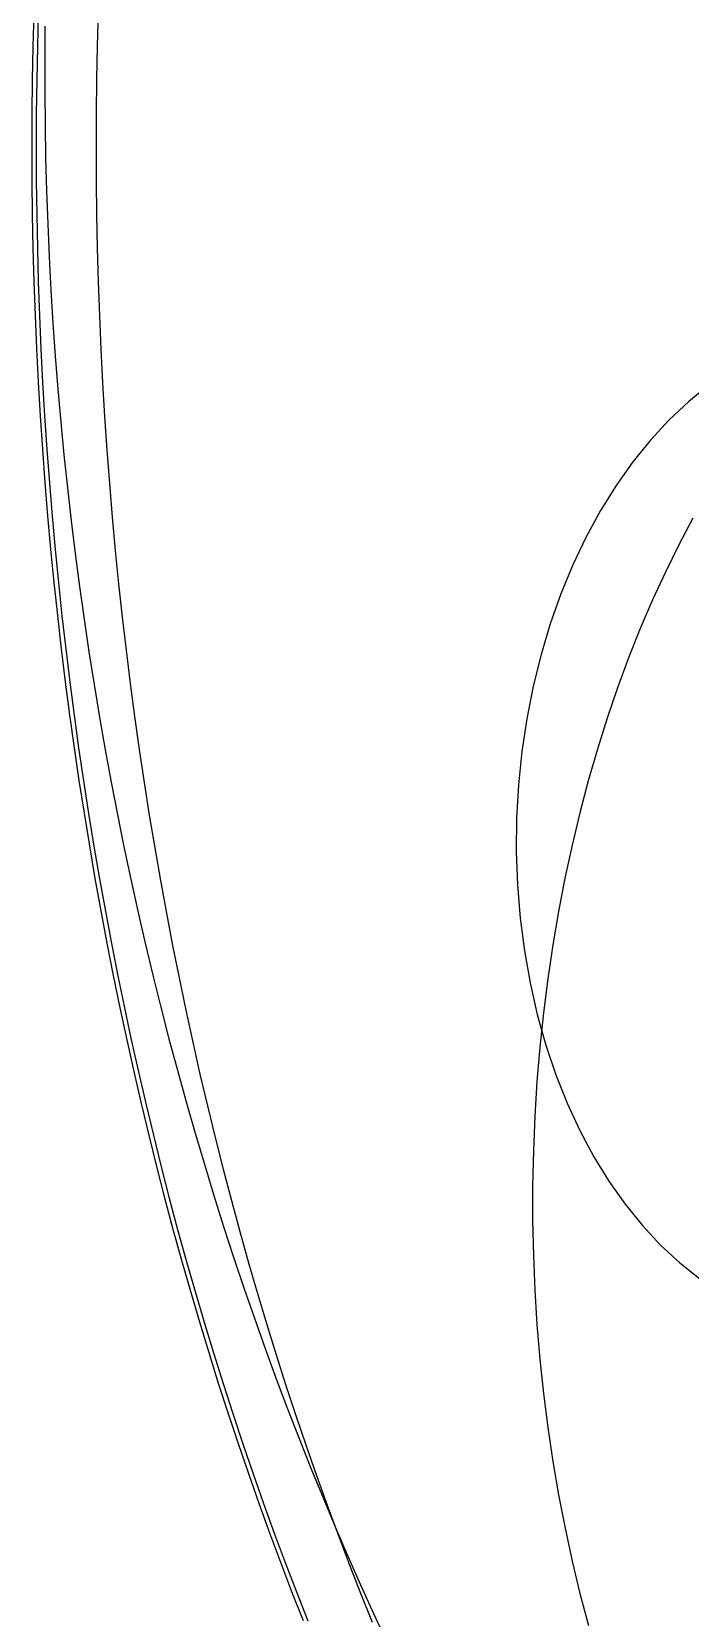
# Model space of a CAD drawing. Extents: x -1 to 217, y -22 to 302.
# Drawn here: x -1.3 to 35.5, y 57.4 to 146.1 of the extents above; entities that cross this region are included whole.
import ezdxf

# ---------------------------------------------------------------- set-up
doc = ezdxf.new("R2010")
doc.units = 0

msp = doc.modelspace()

# ---------------------------------------------------------------- linework, layer by layer
at = {"layer": 'ELLIPSES'}
for p, q in [((-1.206, 147.147), (-1.257, 145.271)), ((-0.957, 147.147), (-1.008, 145.27)), ((-0.584, 146.413), (-0.599, 144.574)), ((2.391, 147.193), (2.339, 145.309)), ((-1.257, 145.271), (-1.294, 143.394)), ((-1.008, 145.27), (-1.045, 143.393)), ((-0.599, 144.574), (-0.598, 142.734)), ((2.339, 145.309), (2.301, 143.425)), ((-1.294, 143.394), (-1.316, 141.516)), ((-1.045, 143.393), (-1.067, 141.515)), ((2.301, 143.425), (2.279, 141.54)), ((-0.598, 142.734), (-0.58, 140.891)), ((-1.316, 141.516), (-1.323, 139.638)), ((-1.067, 141.515), (-1.074, 139.636)), ((2.279, 141.54), (2.271, 139.655)), ((-0.58, 140.891), (-0.547, 139.048)), ((-1.323, 139.638), (-1.316, 137.761)), ((-1.074, 139.636), (-1.067, 137.758)), ((2.271, 139.655), (2.278, 137.77)), ((-0.547, 139.048), (-0.497, 137.204)), ((-1.316, 137.761), (-1.294, 135.883)), ((-1.067, 137.758), (-1.045, 135.88)), ((2.278, 137.77), (2.301, 135.885)), ((-0.497, 137.204), (-0.432, 135.359)), ((-1.294, 135.883), (-1.257, 134.006)), ((-1.045, 135.88), (-1.008, 134.002)), ((2.301, 135.885), (2.338, 134.001)), ((-0.432, 135.359), (-0.35, 133.513)), ((-1.257, 134.006), (-1.206, 132.13)), ((-1.008, 134.002), (-0.957, 132.125)), ((2.338, 134.001), (2.39, 132.118)), ((-0.35, 133.513), (-0.253, 131.667)), ((-1.206, 132.13), (-1.14, 130.255)), ((-0.957, 132.125), (-0.891, 130.25)), ((-0.253, 131.667), (-0.139, 129.822)), ((2.39, 132.118), (2.457, 130.235)), ((-1.14, 130.255), (-1.059, 128.381)), ((-0.891, 130.25), (-0.81, 128.375)), ((-0.139, 129.822), (-0.01, 127.977)), ((2.457, 130.235), (2.54, 128.354)), ((-1.059, 128.381), (-0.964, 126.508)), ((-0.81, 128.375), (-0.714, 126.502)), ((-0.01, 127.977), (0.136, 126.132)), ((2.54, 128.354), (2.637, 126.475)), ((-0.964, 126.508), (-0.854, 124.637)), ((-0.714, 126.502), (-0.604, 124.631)), ((0.136, 126.132), (0.297, 124.289)), ((2.637, 126.475), (2.749, 124.597)), ((36.527, 126.343), (35.395, 125.427)), ((35.395, 125.427), (34.307, 124.404)), ((-0.854, 124.637), (-0.73, 122.769)), ((-0.604, 124.631), (-0.48, 122.761)), ((0.297, 124.289), (0.474, 122.446)), ((2.749, 124.597), (2.875, 122.722)), ((34.307, 124.404), (33.265, 123.279)), ((33.265, 123.279), (32.275, 122.057)), ((-0.73, 122.769), (-0.59, 120.902)), ((-0.48, 122.761), (-0.34, 120.895)), ((0.474, 122.446), (0.668, 120.606)), ((2.875, 122.722), (3.017, 120.848)), ((32.275, 122.057), (31.342, 120.743)), ((-0.59, 120.902), (-0.437, 119.038)), ((-0.34, 120.895), (-0.186, 119.03)), ((3.017, 120.848), (3.174, 118.978)), ((31.342, 120.743), (30.469, 119.343)), ((0.668, 120.606), (0.877, 118.767)), ((-0.437, 119.038), (-0.268, 117.177)), ((-0.186, 119.03), (-0.018, 117.168)), ((3.174, 118.978), (3.345, 117.111)), ((30.469, 119.343), (29.661, 117.864)), ((35.622, 118.905), (34.84, 117.424)), ((0.877, 118.767), (1.102, 116.93)), ((-0.268, 117.177), (-0.086, 115.319)), ((-0.018, 117.168), (0.165, 115.31)), ((3.345, 117.111), (3.531, 115.246)), ((29.661, 117.864), (28.92, 116.311)), ((34.84, 117.424), (34.09, 115.902)), ((1.102, 116.93), (1.342, 115.095)), ((28.92, 116.311), (28.252, 114.693)), ((-0.086, 115.319), (0.112, 113.464)), ((0.165, 115.31), (0.363, 113.455)), ((34.09, 115.902), (33.371, 114.34)), ((1.342, 115.095), (1.599, 113.264)), ((3.531, 115.246), (3.732, 113.385)), ((28.252, 114.693), (27.657, 113.015)), ((33.371, 114.34), (32.686, 112.74)), ((0.112, 113.464), (0.323, 111.613)), ((0.363, 113.455), (0.575, 111.603)), ((1.599, 113.264), (1.871, 111.435)), ((3.732, 113.385), (3.948, 111.528)), ((27.657, 113.015), (27.14, 111.286)), ((32.686, 112.74), (32.034, 111.103)), ((0.323, 111.613), (0.55, 109.765)), ((0.575, 111.603), (0.802, 109.755)), ((1.871, 111.435), (2.159, 109.609)), ((3.948, 111.528), (4.178, 109.675)), ((27.14, 111.286), (26.701, 109.514)), ((32.034, 111.103), (31.417, 109.432)), ((0.55, 109.765), (0.79, 107.922)), ((0.802, 109.755), (1.043, 107.911)), ((2.159, 109.609), (2.462, 107.787)), ((4.178, 109.675), (4.423, 107.826)), ((26.701, 109.514), (26.344, 107.706)), ((31.417, 109.432), (30.835, 107.729)), ((0.79, 107.922), (1.046, 106.083)), ((1.043, 107.911), (1.298, 106.071)), ((2.462, 107.787), (2.782, 105.968)), ((4.423, 107.826), (4.683, 105.982)), ((26.344, 107.706), (26.07, 105.87)), ((30.835, 107.729), (30.289, 105.995)), ((1.046, 106.083), (1.315, 104.248)), ((1.298, 106.071), (1.568, 104.236)), ((2.782, 105.968), (3.116, 104.154)), ((4.683, 105.982), (4.957, 104.142)), ((26.07, 105.87), (25.88, 104.014)), ((30.289, 105.995), (29.779, 104.232)), ((1.315, 104.248), (1.599, 102.418)), ((1.568, 104.236), (1.852, 102.405)), ((3.116, 104.154), (3.466, 102.344)), ((4.957, 104.142), (5.246, 102.308)), ((25.88, 104.014), (25.775, 102.147)), ((29.779, 104.232), (29.307, 102.443)), ((1.599, 102.418), (1.897, 100.593)), ((1.852, 102.405), (2.15, 100.58)), ((3.466, 102.344), (3.832, 100.538)), ((5.246, 102.308), (5.55, 100.478)), ((25.775, 102.147), (25.756, 100.278)), ((29.307, 102.443), (28.871, 100.629)), ((1.897, 100.593), (2.209, 98.773)), ((2.15, 100.58), (2.463, 98.76)), ((3.832, 100.538), (4.213, 98.738)), ((5.55, 100.478), (5.868, 98.655)), ((25.756, 100.278), (25.822, 98.414)), ((28.871, 100.629), (28.474, 98.793)), ((2.209, 98.773), (2.536, 96.959)), ((2.463, 98.76), (2.79, 96.945)), ((4.213, 98.738), (4.609, 96.942)), ((5.868, 98.655), (6.2, 96.837)), ((28.474, 98.793), (28.115, 96.936)), ((25.822, 98.414), (25.973, 96.564)), ((2.536, 96.959), (2.876, 95.15)), ((2.79, 96.945), (3.131, 95.136)), ((4.609, 96.942), (5.021, 95.152)), ((6.2, 96.837), (6.547, 95.025)), ((28.115, 96.936), (27.795, 95.06)), ((25.973, 96.564), (26.209, 94.736)), ((2.876, 95.15), (3.231, 93.348)), ((3.131, 95.136), (3.486, 93.334)), ((5.021, 95.152), (5.447, 93.368)), ((6.547, 95.025), (6.908, 93.219)), ((27.795, 95.06), (27.515, 93.169)), ((26.209, 94.736), (26.528, 92.938)), ((3.231, 93.348), (3.6, 91.551)), ((3.486, 93.334), (3.856, 91.537)), ((5.447, 93.368), (5.889, 91.589)), ((6.908, 93.219), (7.284, 91.42)), ((27.515, 93.169), (27.274, 91.263)), ((26.528, 92.938), (26.929, 91.178)), ((3.6, 91.551), (3.983, 89.761)), ((3.856, 91.537), (4.239, 89.747)), ((5.889, 91.589), (6.346, 89.817)), ((7.284, 91.42), (7.673, 89.628)), ((26.929, 91.178), (27.41, 89.465)), ((27.274, 91.263), (27.073, 89.345)), ((3.983, 89.761), (4.379, 87.978)), ((4.239, 89.747), (4.636, 87.963)), ((6.346, 89.817), (6.818, 88.051)), ((7.673, 89.628), (8.077, 87.843)), ((27.073, 89.345), (26.911, 87.418)), ((27.41, 89.465), (27.97, 87.805)), ((4.379, 87.978), (4.79, 86.202)), ((4.636, 87.963), (5.048, 86.187)), ((6.818, 88.051), (7.305, 86.292)), ((8.077, 87.843), (8.495, 86.065)), ((27.97, 87.805), (28.605, 86.207)), ((26.911, 87.418), (26.79, 85.482)), ((4.79, 86.202), (5.215, 84.433)), ((5.048, 86.187), (5.473, 84.418)), ((7.305, 86.292), (7.807, 84.54)), ((8.495, 86.065), (8.927, 84.295)), ((28.605, 86.207), (29.313, 84.677)), ((26.79, 85.482), (26.71, 83.542)), ((5.215, 84.433), (5.653, 82.671)), ((5.473, 84.418), (5.912, 82.656)), ((7.807, 84.54), (8.323, 82.796)), ((8.927, 84.295), (9.374, 82.533)), ((29.313, 84.677), (30.091, 83.222)), ((26.71, 83.542), (26.67, 81.598)), ((5.653, 82.671), (6.105, 80.917)), ((5.912, 82.656), (6.365, 80.902)), ((8.323, 82.796), (8.854, 81.058)), ((9.374, 82.533), (9.834, 80.779)), ((30.091, 83.222), (30.934, 81.849)), ((26.67, 81.598), (26.67, 79.652)), ((30.934, 81.849), (31.84, 80.564)), ((6.105, 80.917), (6.571, 79.171)), ((6.365, 80.902), (6.831, 79.156)), ((8.854, 81.058), (9.4, 79.329)), ((9.834, 80.779), (10.308, 79.033)), ((31.84, 80.564), (32.805, 79.372)), ((6.571, 79.171), (7.05, 77.433)), ((6.831, 79.156), (7.311, 77.418)), ((9.4, 79.329), (9.96, 77.608)), ((10.308, 79.033), (10.795, 77.295)), ((26.67, 79.652), (26.711, 77.708)), ((32.805, 79.372), (33.823, 78.279)), ((33.823, 78.279), (34.891, 77.29)), ((7.05, 77.433), (7.543, 75.704)), ((7.311, 77.418), (7.805, 75.688)), ((9.96, 77.608), (10.535, 75.895)), ((10.795, 77.295), (11.297, 75.567)), ((26.711, 77.708), (26.792, 75.768)), ((34.891, 77.29), (36.004, 76.409)), ((7.543, 75.704), (8.05, 73.983)), ((7.805, 75.688), (8.312, 73.967)), ((10.535, 75.895), (11.124, 74.191)), ((11.297, 75.567), (11.812, 73.848)), ((26.792, 75.768), (26.914, 73.833)), ((8.05, 73.983), (8.57, 72.271)), ((8.312, 73.967), (8.832, 72.255)), ((11.124, 74.191), (11.727, 72.496)), ((11.812, 73.848), (12.341, 72.137)), ((26.914, 73.833), (27.076, 71.905)), ((8.57, 72.271), (9.103, 70.567)), ((8.832, 72.255), (9.366, 70.552)), ((11.727, 72.496), (12.345, 70.81)), ((12.341, 72.137), (12.883, 70.437)), ((27.076, 71.905), (27.278, 69.987)), ((9.103, 70.567), (9.649, 68.874)), ((9.366, 70.552), (9.913, 68.858)), ((12.345, 70.81), (12.976, 69.133)), ((12.883, 70.437), (13.439, 68.746)), ((27.278, 69.987), (27.52, 68.082)), ((9.649, 68.874), (10.209, 67.189)), ((9.913, 68.858), (10.474, 67.174)), ((12.976, 69.133), (13.622, 67.466)), ((13.439, 68.746), (14.008, 67.066)), ((13.622, 67.466), (14.282, 65.809)), ((27.52, 68.082), (27.801, 66.19)), ((10.209, 67.189), (10.782, 65.515)), ((10.474, 67.174), (11.047, 65.5)), ((14.008, 67.066), (14.591, 65.395)), ((14.282, 65.809), (14.955, 64.162)), ((27.801, 66.19), (28.122, 64.315)), ((10.782, 65.515), (11.368, 63.85)), ((11.047, 65.5), (11.634, 63.835)), ((14.591, 65.395), (15.187, 63.735)), ((14.955, 64.162), (15.642, 62.525)), ((28.122, 64.315), (28.481, 62.458)), ((11.368, 63.85), (11.966, 62.196)), ((11.634, 63.835), (12.233, 62.181)), ((15.187, 63.735), (15.795, 62.086)), ((11.966, 62.196), (12.578, 60.551)), ((12.233, 62.181), (12.846, 60.538)), ((15.642, 62.525), (16.342, 60.899)), ((15.795, 62.086), (16.417, 60.448)), ((28.481, 62.458), (28.879, 60.622)), ((12.578, 60.551), (13.203, 58.918)), ((12.846, 60.538), (13.471, 58.905)), ((16.342, 60.899), (17.056, 59.284)), ((16.417, 60.448), (17.052, 58.821)), ((28.879, 60.622), (29.315, 58.808)), ((13.203, 58.918), (13.84, 57.295)), ((13.471, 58.905), (14.109, 57.282)), ((17.052, 58.821), (17.7, 57.206)), ((17.056, 59.284), (17.784, 57.68)), ((29.315, 58.808), (29.789, 57.019)), ((17.784, 57.68), (18.524, 56.088))]:
    msp.add_line(p, q, dxfattribs=at)

doc.saveas('drawing.dxf')
